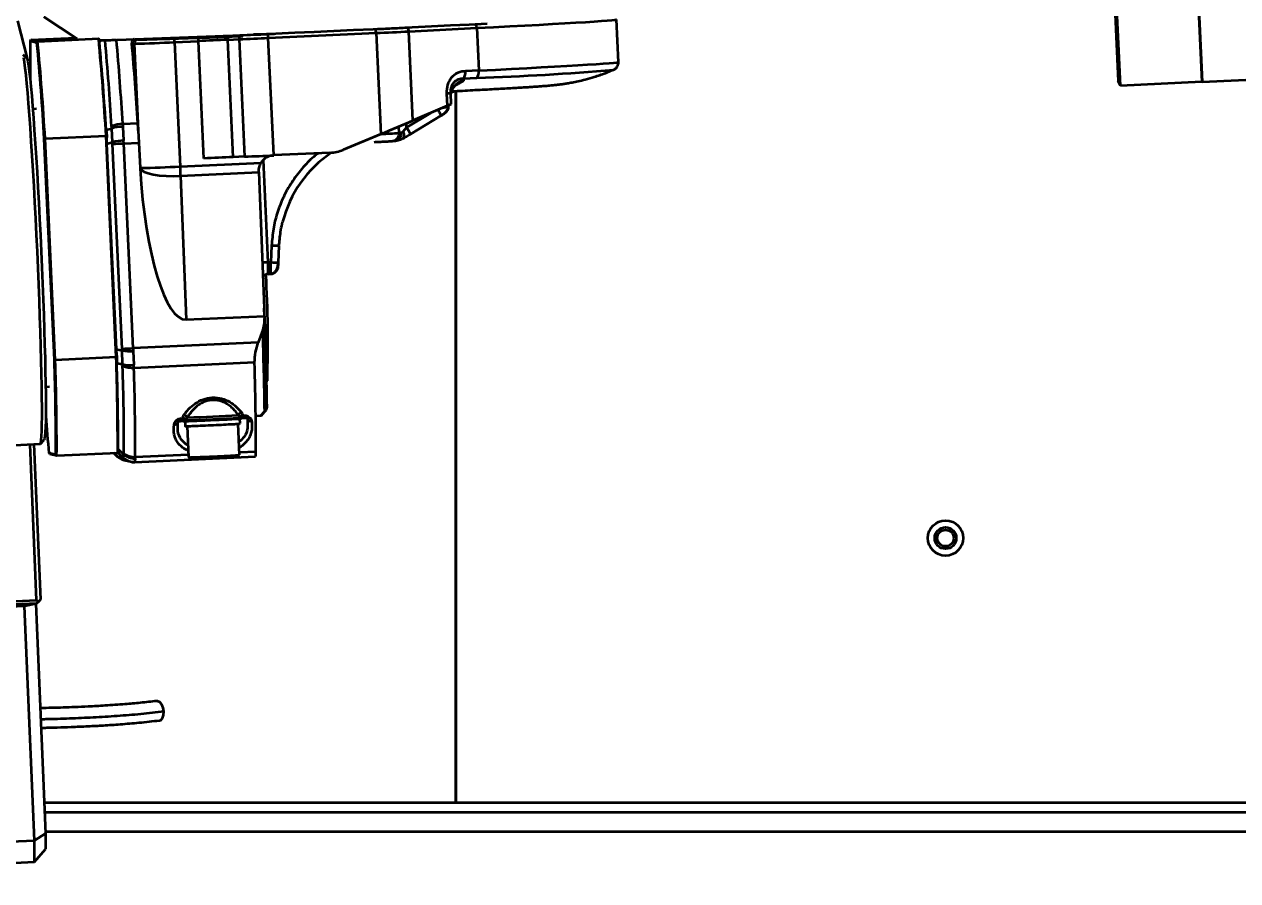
# Model space of a CAD drawing. Header units: millimetres. Extents: x 0 to 420, y 0 to 297.
# Drawn here: x 135.213 to 138.311, y 161.267 to 163.454 of the extents above; entities that cross this region are included whole.
import ezdxf

# ---------------------------------------------------------------- set-up
doc = ezdxf.new("R2010")
doc.units = ezdxf.units.MM
doc.layers.add('尺寸线层', color=150, linetype='Continuous')
doc.styles.add('SLDTEXTSTYLE2', font='TXT', dxfattribs={"width": 0.7})
doc.dimstyles.new('SLDDIMSTYLE0', dxfattribs={"dimtxt": 3.5, "dimasz": 3.302, "dimexe": 0, "dimexo": 0.0625, "dimgap": 0.875, "dimtad": 1, "dimdec": 1, "dimlfac": 100, "dimrnd": 1e-09, "dimzin": 12, "dimdsep": 46, "dimtxsty": 'SLDTEXTSTYLE2', "dimsah": 1, "dimcen": 0.09, "dimadec": 0, "dimazin": 3, "dimtfac": 1, "dimtdec": 3, "dimtofl": 0, "dimtmove": 0, "dimatfit": 3, "dimfxl": 0, "dimfrac": 2, "dimtolj": 1, "dimtzin": 12, "dimarcsym": 0})

# ---------------------------------------------------------------- blocks, each defined once
blk = doc.blocks.new('_D_7')
at = {"layer": '尺寸线层'}
for p, q in [((70.597, 160.4022), (70.597, 246.1922)), ((332.8156, 175.1167), (332.8156, 246.1922)), ((332.8156, 245.1922), (70.597, 245.1922))]:
    blk.add_line(p, q, dxfattribs=at)
for points in [[(70.597, 245.1922), (73.899, 244.6842), (73.899, 245.7002)], [(332.8156, 245.1922), (329.5136, 245.7002), (329.5136, 244.6842)]]:
    blk.add_solid(points, dxfattribs=at)
at = {"layer": '尺寸线层', "insert": (202.8758, 249.704), "char_height": 3.5, "attachment_point": 1, "style": 'SLDTEXTSTYLE2'}
blk.add_mtext('26221.85', dxfattribs=at)

msp = doc.modelspace()

# ---------------------------------------------------------------- linework, layer by layer
at = {"color": 7, "linetype": 'Continuous', "lineweight": 35}
for p, q in [((138.1813, 164.1469), (138.2199, 163.307)), ((138.1819, 164.1469), (138.2205, 163.307)), ((138.0121, 163.2974), (137.9938, 163.697)), ((137.9978, 163.4988), (138.0065, 163.3091)), ((135.1962, 163.4628), (135.2209, 163.367)), ((135.2636, 163.4735), (135.3482, 163.4172)), ((136.7305, 163.3577), (136.7255, 163.4665)), ((135.736, 163.4249), (135.7648, 163.4262)), ((135.8357, 163.4293), (135.8523, 163.4301)), ((135.8364, 163.4193), (136.1115, 163.432)), ((136.1115, 163.432), (136.1233, 163.1737)), ((136.1953, 163.436), (136.3687, 163.4448)), ((136.2057, 163.2085), (136.1953, 163.436)), ((136.3687, 163.4448), (136.3737, 163.336)), ((135.2281, 163.4121), (135.23, 163.4142)), ((135.2281, 163.4121), (135.2456, 163.4077)), ((135.23, 163.4142), (135.3447, 163.4195)), ((135.2476, 163.4098), (135.23, 163.4142)), ((135.2476, 163.4098), (135.2456, 163.4077)), ((135.4033, 163.417), (135.2476, 163.4098)), ((135.4033, 163.417), (135.4025, 163.4172)), ((135.4054, 163.4151), (135.4033, 163.417)), ((135.4089, 163.4131), (135.4051, 163.409)), ((135.4051, 163.409), (135.4059, 163.41)), ((135.4076, 163.4135), (135.4089, 163.4131)), ((135.4089, 163.4131), (135.4198, 163.4134)), ((135.4487, 163.4146), (135.449, 163.4146)), ((135.488, 163.4062), (135.4941, 163.4047)), ((135.4941, 163.4047), (135.5043, 163.1831)), ((135.4995, 163.4162), (135.5036, 163.4152)), ((135.5963, 163.4186), (135.6577, 163.4215)), ((135.597, 163.4086), (135.6584, 163.4114)), ((135.597, 163.4086), (135.6116, 163.0912)), ((135.6577, 163.4215), (135.664, 163.4218)), ((135.6722, 163.1117), (135.6584, 163.4114)), ((135.733, 163.4147), (135.7618, 163.4159)), ((135.7468, 163.115), (135.733, 163.4147)), ((135.7618, 163.4159), (135.7756, 163.1163)), ((135.8502, 163.1196), (135.8364, 163.4193)), ((135.2209, 163.367), (135.2105, 163.3764)), ((136.3737, 163.336), (136.3401, 163.3347)), ((136.7181, 163.3382), (136.7182, 163.3383)), ((136.3348, 163.3159), (136.3687, 163.3172)), ((136.3348, 163.3159), (136.3348, 163.3102)), ((138.0121, 163.2974), (138.0065, 163.3091)), ((138.2199, 163.307), (138.0121, 163.2974)), ((138.2198, 163.3084), (138.2205, 163.307)), ((138.2205, 163.307), (138.4436, 163.3172)), ((136.2913, 163.2777), (136.2927, 163.2457)), ((136.3021, 163.2784), (136.3024, 163.2822)), ((136.3035, 163.2505), (136.3022, 163.2784)), ((136.3027, 163.2869), (136.3027, 163.2878)), ((136.3154, 161.4672), (136.3154, 163.2838)), ((136.3154, 163.2838), (136.3154, 161.4672)), ((136.2927, 163.2457), (136.2057, 163.2085)), ((136.2967, 163.2451), (136.2966, 163.2473)), ((135.2447, 163.2381), (135.235, 163.2377)), ((136.2503, 163.2275), (136.1894, 163.191)), ((136.1991, 163.174), (136.2776, 163.2211)), ((135.4222, 163.1844), (135.4366, 163.1883)), ((135.4222, 163.1844), (135.424, 163.1691)), ((135.4366, 163.1883), (135.4365, 163.193)), ((135.4385, 163.1535), (135.4366, 163.1883)), ((135.4648, 163.2001), (135.5032, 163.2018)), ((135.4648, 163.2001), (135.4651, 163.1926)), ((135.4651, 163.1926), (135.4669, 163.1578)), ((135.5043, 163.1831), (135.506, 163.1519)), ((136.1708, 163.1768), (136.17, 163.1933)), ((136.1894, 163.191), (136.18, 163.1798)), ((136.1894, 163.191), (136.189, 163.2014)), ((135.2644, 163.1617), (135.2664, 163.1623)), ((135.2903, 162.5971), (135.2644, 163.1617)), ((135.2664, 163.1623), (135.4222, 163.1695)), ((135.2924, 162.5967), (135.2664, 163.1623)), ((135.4482, 162.6039), (135.4222, 163.1695)), ((135.4222, 163.1695), (135.424, 163.1691)), ((135.4236, 163.1491), (135.4385, 163.1535)), ((135.4236, 163.1491), (135.4477, 162.6243)), ((135.4389, 163.1489), (135.4385, 163.1535)), ((135.4629, 162.6256), (135.4389, 163.1489)), ((135.4675, 163.1501), (135.4669, 163.1578)), ((135.4675, 163.1501), (135.506, 163.1519)), ((135.4915, 162.6269), (135.4675, 163.1501)), ((135.506, 163.1519), (135.5089, 163.0874)), ((136.1233, 163.1737), (136.0277, 163.1338)), ((136.1518, 163.156), (136.154, 163.1562)), ((136.1991, 163.174), (136.1991, 163.174)), ((135.7756, 163.1163), (135.7468, 163.115)), ((135.9938, 163.1262), (135.8502, 163.1196)), ((135.5089, 163.0874), (135.509, 163.0861)), ((135.6116, 163.0912), (135.8181, 163.1008)), ((135.8236, 163.1079), (135.8356, 162.8462)), ((135.6126, 163.067), (135.8123, 163.0762)), ((135.6126, 163.067), (135.6267, 162.7001)), ((135.8123, 163.0762), (135.8256, 162.7291)), ((135.8449, 162.8896), (135.8431, 162.8465)), ((135.8625, 162.8459), (135.8642, 162.8889)), ((135.8642, 162.8889), (135.8642, 162.8889)), ((135.8431, 162.8465), (135.8356, 162.8462)), ((135.8361, 162.8165), (135.8427, 162.8168)), ((135.8427, 162.8168), (135.8428, 162.8179)), ((135.8263, 162.7093), (135.8256, 162.7291)), ((135.6267, 162.7001), (135.8263, 162.7093)), ((135.8221, 162.6738), (135.8108, 162.6416)), ((135.4477, 162.6243), (135.4629, 162.621)), ((135.4629, 162.6256), (135.4629, 162.621)), ((135.4642, 162.5864), (135.4629, 162.621)), ((135.8108, 162.6416), (135.4915, 162.6269)), ((135.4915, 162.6269), (135.4917, 162.6192)), ((135.4917, 162.6192), (135.493, 162.5845)), ((135.2924, 162.5967), (135.2903, 162.5971)), ((135.4482, 162.6039), (135.2924, 162.5967)), ((135.45, 162.6044), (135.4482, 162.6039)), ((135.45, 162.6044), (135.4496, 162.5892)), ((135.4496, 162.5892), (135.4642, 162.5864)), ((135.4934, 162.5771), (135.8013, 162.5913)), ((135.4646, 162.5817), (135.4642, 162.5864)), ((135.4934, 162.5771), (135.493, 162.5845)), ((135.2678, 162.5284), (135.2774, 162.5289)), ((135.8311, 162.5411), (135.8339, 162.5445)), ((135.8311, 162.5408), (135.8337, 162.5441)), ((135.8169, 162.4549), (135.8272, 162.4665)), ((135.8186, 162.455), (135.8271, 162.4646)), ((135.8299, 162.4679), (135.8297, 162.4677)), ((135.6055, 162.4212), (135.6051, 162.4401)), ((135.6149, 162.4482), (135.618, 162.4484)), ((135.6149, 162.4454), (135.6179, 162.4456)), ((135.6151, 162.4443), (135.6188, 162.4409)), ((135.6179, 162.4456), (135.618, 162.4456)), ((135.618, 162.4484), (135.618, 162.4484)), ((135.618, 162.4457), (135.6184, 162.4456)), ((135.6238, 162.4411), (135.6244, 162.4281)), ((135.6259, 162.443), (135.6239, 162.4443)), ((135.6259, 162.443), (135.6244, 162.445)), ((135.7629, 162.3544), (135.7592, 162.4343)), ((135.7649, 162.4515), (135.7634, 162.4493)), ((135.7653, 162.4509), (135.7634, 162.4493)), ((135.7642, 162.4346), (135.7636, 162.4475)), ((135.7686, 162.4478), (135.772, 162.4515)), ((135.7704, 162.4526), (135.7708, 162.4528)), ((135.7708, 162.4526), (135.7739, 162.4528)), ((135.7708, 162.4526), (135.7708, 162.4526)), ((135.7709, 162.4554), (135.774, 162.4556)), ((135.7709, 162.4554), (135.7709, 162.4554)), ((135.7831, 162.4483), (135.7832, 162.4319)), ((135.8043, 162.4541), (135.8169, 162.4549)), ((135.6294, 162.4284), (135.633, 162.3485)), ((134.9746, 162.3697), (135.2542, 162.3826)), ((135.2448, 161.9838), (135.2282, 162.3814)), ((135.2379, 162.3819), (135.2544, 161.9857)), ((135.2546, 162.3829), (135.2641, 162.3933)), ((135.294, 162.3549), (135.2765, 162.3593)), ((135.2786, 162.3574), (135.2765, 162.3593)), ((135.2786, 162.3574), (135.2961, 162.353)), ((135.294, 162.3549), (135.2961, 162.353)), ((135.2961, 162.353), (135.4518, 162.3602)), ((135.4411, 162.3597), (135.4507, 162.3509)), ((135.4506, 162.351), (135.4411, 162.3597)), ((135.4509, 162.3508), (135.4506, 162.351)), ((135.4509, 162.3508), (135.4671, 162.3468)), ((135.4518, 162.3602), (135.4536, 162.3621)), ((135.4521, 162.3605), (135.4671, 162.3469)), ((135.4529, 162.3695), (135.4677, 162.3558)), ((135.4536, 162.3621), (135.4529, 162.3695)), ((135.4671, 162.3469), (135.4677, 162.3558)), ((135.4671, 162.3468), (135.4671, 162.3469)), ((135.4679, 162.3582), (135.4677, 162.3558)), ((135.4681, 162.3416), (135.4843, 162.3375)), ((135.4966, 162.3455), (135.4959, 162.3366)), ((135.4959, 162.3364), (135.6761, 162.3447)), ((135.4966, 162.3455), (135.4968, 162.3493)), ((135.4968, 162.3493), (135.6327, 162.3556)), ((135.6761, 162.3447), (135.7119, 162.3463)), ((135.712, 162.3463), (135.8038, 162.3506)), ((135.7626, 162.3616), (135.8048, 162.3635)), ((135.4959, 162.3364), (135.4959, 162.3366)), ((135.4959, 162.3364), (135.4959, 162.3364)), ((134.9652, 161.9709), (135.2448, 161.9838)), ((135.2448, 161.9754), (134.9652, 161.9625)), ((135.2431, 161.974), (135.2143, 161.9683)), ((135.2428, 161.9753), (135.2431, 161.974)), ((135.2431, 161.974), (135.2675, 161.3881)), ((135.2498, 161.9798), (135.2448, 161.9838)), ((135.2498, 161.9798), (135.2448, 161.9754)), ((135.2544, 161.9857), (135.2498, 161.9798)), ((135.2143, 161.9683), (134.9447, 161.9558)), ((135.2392, 161.3702), (135.2143, 161.9683)), ((135.2642, 161.4672), (136.3154, 161.4672)), ((135.2653, 161.4422), (141.2154, 161.4422)), ((136.3154, 161.4672), (141.3154, 161.4672)), ((135.2392, 161.3702), (135.2675, 161.3881)), ((141.2154, 161.3922), (135.2674, 161.3922)), ((135.2675, 161.3881), (135.2678, 161.348)), ((134.4772, 161.335), (135.2392, 161.3702)), ((135.2395, 161.3152), (135.2392, 161.3702)), ((135.2395, 161.3152), (135.2678, 161.348)), ((134.4008, 161.2765), (135.2395, 161.3152))]:
    msp.add_line(p, q, dxfattribs=at)
at = {"color": 7, "linetype": 'Continuous', "lineweight": 35, "flags": 128}
for points in [[(136.3687, 163.4448), (136.4116, 163.447), (136.4527, 163.4491), (136.4916, 163.4511), (136.5281, 163.4531), (136.562, 163.455), (136.5932, 163.4568), (136.6214, 163.4585), (136.6465, 163.46), (136.6683, 163.4614), (136.6867, 163.4627), (136.7017, 163.4638), (136.7131, 163.4647), (136.7208, 163.4655), (136.7248, 163.4662), (136.7255, 163.4665)], [(135.736, 163.4249), (135.7353, 163.4247), (135.7347, 163.4241), (135.7342, 163.4231), (135.7337, 163.4219), (135.7334, 163.4203), (135.7331, 163.4186), (135.733, 163.4167), (135.733, 163.4147)], [(135.7648, 163.4262), (135.7641, 163.4259), (135.7635, 163.4253), (135.763, 163.4244), (135.7625, 163.4231), (135.7621, 163.4215), (135.7619, 163.4198), (135.7618, 163.4179), (135.7618, 163.4159)], [(136.395, 163.4554), (136.349, 163.4531), (136.3018, 163.4507), (136.2534, 163.4484), (136.2041, 163.446), (136.1543, 163.4437), (136.104, 163.4413), (136.0536, 163.439), (136.0033, 163.4367), (135.9534, 163.4345), (135.9041, 163.4323), (135.8556, 163.4302), (135.8082, 163.4282), (135.7984, 163.4278)], [(135.2542, 162.3826), (135.2545, 162.3828), (135.2557, 162.3857), (135.2567, 162.3922), (135.2575, 162.4022), (135.2581, 162.4157), (135.2585, 162.4325), (135.2587, 162.4526), (135.2588, 162.4757), (135.2586, 162.5018), (135.2582, 162.5307), (135.2576, 162.562), (135.2569, 162.5957), (135.2559, 162.6314), (135.2548, 162.669), (135.2535, 162.708), (135.252, 162.7484), (135.2504, 162.7897), (135.2487, 162.8316), (135.2468, 162.874), (135.2448, 162.9163), (135.2427, 162.9585), (135.2405, 163.0001), (135.2383, 163.0408), (135.236, 163.0804), (135.2337, 163.1185), (135.2313, 163.155), (135.229, 163.1895), (135.2266, 163.2218), (135.2243, 163.2516), (135.2221, 163.2788), (135.2199, 163.3031), (135.2178, 163.3244), (135.2158, 163.3425), (135.2139, 163.3572), (135.2121, 163.3686)], [(135.2209, 163.367), (135.2225, 163.3593), (135.2242, 163.3482), (135.2261, 163.3337), (135.2281, 163.316), (135.2301, 163.2951), (135.2323, 163.2713), (135.2345, 163.2447), (135.2367, 163.2154), (135.239, 163.1838), (135.2413, 163.15), (135.2436, 163.1143), (135.2459, 163.0769), (135.2481, 163.0381), (135.2503, 162.9982), (135.2525, 162.9574), (135.2545, 162.9161), (135.2564, 162.8746), (135.2583, 162.8331), (135.26, 162.792), (135.2616, 162.7515), (135.263, 162.712), (135.2643, 162.6737), (135.2654, 162.6369), (135.2663, 162.6019), (135.2671, 162.5689), (135.2676, 162.5382), (135.268, 162.5099), (135.2682, 162.4843), (135.2682, 162.4616), (135.268, 162.442), (135.2675, 162.4255), (135.2669, 162.4123), (135.2662, 162.4025), (135.2652, 162.3961), (135.2641, 162.3933)], [(136.3737, 163.336), (136.4166, 163.3382), (136.4577, 163.3403), (136.4966, 163.3424), (136.5331, 163.3444), (136.567, 163.3462), (136.5982, 163.348), (136.6264, 163.3497), (136.6515, 163.3512), (136.6733, 163.3526), (136.6917, 163.3539), (136.7067, 163.355), (136.718, 163.356), (136.7258, 163.3568), (136.7298, 163.3574), (136.7305, 163.3577)], [(136.18, 163.1798), (136.1812, 163.1769), (136.1821, 163.174), (136.1826, 163.1713), (136.1827, 163.1688), (136.1825, 163.1666), (136.1819, 163.1647), (136.181, 163.1633), (136.1798, 163.1623)], [(135.509, 163.0861), (135.5125, 163.0815), (135.5195, 163.0774), (135.5297, 163.0737), (135.5427, 163.0707), (135.5581, 163.0685), (135.5753, 163.0671), (135.5937, 163.0666), (135.6126, 163.067)], [(135.6081, 162.4407), (135.6121, 162.4409), (135.6183, 162.4413)], [(135.772, 162.4515), (135.7703, 162.4512), (135.7653, 162.4509)], [(135.772, 162.4515), (135.772, 162.4515), (135.772, 162.4515)], [(135.4565, 162.3466), (135.4536, 162.3485), (135.4506, 162.351)], [(135.5699, 161.6991), (135.5683, 161.7088), (135.5648, 161.7173), (135.5597, 161.7234), (135.5539, 161.7261), (135.5513, 161.7262)], [(135.5585, 161.6767), (135.5616, 161.6777), (135.5662, 161.6823), (135.5691, 161.6898), (135.5699, 161.6991)]]:
    msp.add_lwpolyline(points, dxfattribs=at)
at = {"color": 7, "linetype": 'Continuous', "lineweight": 35}
for radius in [0.045, 0.0275, 0.021]:
    msp.add_circle((137.5654, 162.1422), radius, dxfattribs=at)
for centre, radius, start, end in [((134.7194, 187.4102), 24.0066, 271.63786, 272.5042), ((135.7516, 163.4178), 0.0849, 0.9525, 7.7736), ((135.9642, 163.4267), 0.1474, 2.063, 5.8355), ((135.2101, 182.9873), 19.5761, 272.63907, 272.88467), ((136.1824, 163.4365), 0.0129, 357.6436, 43.8158), ((136.3551, 163.4452), 0.0136, 358.3675, 39.8744), ((139.1519, 163.3774), 3.9239, 179.4937, 180.9676), ((128.4545, 162.7659), 6.8214, 3.32686, 5.39928), ((128.4354, 162.7656), 6.8425, 3.32372, 5.40242), ((128.5912, 162.7728), 6.8425, 3.32372, 5.40242), ((128.5988, 162.7758), 6.8357, 3.42726, 5.31477), ((133.129, 163.1825), 2.2883, 5.7069, 5.8344), ((128.1534, 162.7527), 7.2963, 3.45939, 5.19564), ((127.6837, 162.726), 7.7955, 3.48664, 5.06787), ((127.3771, 162.7035), 8.1414, 3.50936, 4.95201), ((135.5041, 163.4052), 0.01, 92.6594, 182.6379), ((135.4324, 166.4443), 3.0402, 271.1636, 273.1051), ((135.5122, 163.4072), 0.0849, 0.9525, 7.7736), ((135.5736, 163.41), 0.0849, 0.9525, 7.7736), ((136.6175, 142.6646), 20.7689, 92.44085, 92.64687), ((134.8773, 184.166), 20.7689, 272.44085, 272.64687), ((136.314, 163.3319), 0.0262, 322.2752, 6.1971), ((136.1042, 170.6072), 7.2949, 272.07806, 274.82778), ((136.3482, 163.3326), 0.0257, 322.9879, 7.5474), ((136.2829, 163.5066), 0.229, 272.1054, 274.8573), ((136.2767, 163.2442), 0.02, 300.957, 2.6305), ((136.1076, 163.1349), 0.1906, 26.9113, 31.9441), ((135.4667, 163.132), 0.068, 91.6499, 116.3934), ((135.4619, 163.1167), 0.0759, 87.626, 109.4849), ((132.9945, 163.0431), 2.5137, 3.1935, 3.6206), ((136.0702, 164.5306), 1.3575, 272.2912, 274.2493), ((136.1508, 163.1759), 0.0199, 279.0606, 2.7369), ((136.1578, 163.1742), 0.0179, 281.1076, 9.5162), ((136.1806, 163.0671), 0.1102, 92.6324, 95.1142), ((136.0102, 163.0778), 0.212, 26.9869, 32.273), ((135.5242, 162.6809), 0.4803, 96.8432, 100.2767), ((135.3093, 166.5398), 3.3933, 272.1878, 272.6712), ((136.6313, 142.365), 20.7689, 92.44085, 92.64687), ((134.8911, 183.8663), 20.7689, 272.44085, 272.64687), ((135.8523, 163.08), 0.04, 100.4114, 148.749), ((136.1641, 162.8765), 0.3001, 123.5836, 165.9373), ((135.9892, 163.226), 0.0999, 272.6452, 292.6512), ((135.4332, 166.4619), 3.3754, 271.2866, 273.0305), ((132.4408, 162.9455), 3.1741, 2.194, 2.6313), ((132.8246, 162.962), 2.9899, 2.1898, 2.2269), ((135.8797, 163.6135), 0.7248, 267.2472, 268.779), ((135.8996, 161.4287), 1.4189, 92.5853, 93.1715), ((135.5984, 162.8278), 0.238, 357.2798, 4.4438), ((135.8417, 162.8368), 0.02, 272.6583, 357.6404), ((135.8779, 163.5705), 0.7248, 267.2472, 268.779), ((135.837, 162.7965), 0.02, 92.6453, 110.5334), ((132.5519, 162.6388), 3.2834, 358.3549, 3.1028), ((125.306, 162.3118), 10.5223, 0.84224, 1.97178), ((135.3334, 166.0165), 3.3933, 272.1878, 272.6712), ((135.5015, 162.9952), 0.3762, 264.1138, 268.5017), ((128.8459, 162.379), 6.4481, 359.78547, 1.9381), ((128.8281, 162.3776), 6.468, 359.78221, 1.94137), ((128.9839, 162.3847), 6.468, 359.78221, 1.94137), ((128.9406, 162.3814), 6.5123, 359.89515, 1.82842), ((126.0818, 162.3104), 9.7236, 0.84693, 1.65562), ((135.4832, 162.6571), 0.0732, 254.9709, 277.6542), ((135.4892, 162.6432), 0.0662, 248.1712, 273.6443), ((128.7973, 162.3696), 6.6706, 359.90153, 1.82204), ((128.6988, 162.361), 6.798, 359.90153, 1.82204), ((135.8257, 162.4656), 0.00171, 325.0966, 31.0932), ((135.8223, 162.4745), 0.01, 341.5371, 2.6282), ((139.3894, 162.768), 4.1332, 184.3488, 185.6761), ((135.5971, 162.4405), 0.00842, 261.1031, 340.9561), ((135.6023, 162.4472), 0.0127, 351.9316, 4.5459), ((135.6189, 162.5046), 0.0605, 266.3361, 274.7008), ((135.6054, 162.4473), 0.0127, 351.9316, 4.5459), ((135.6042, 162.4473), 0.0139, 352.8925, 4.3814), ((135.6167, 162.4424), 0.015, 30.9113, 73.0352), ((135.6387, 162.4352), 0.0173, 145.6599, 148.3604), ((135.4416, 167.926), 5.4861, 271.9255, 273.3636), ((135.3964, 168.9113), 6.4654, 272.06695, 273.22209), ((135.7728, 162.4503), 0.0142, 111.389, 155.7792), ((135.7596, 162.4478), 0.00643, 28.0701, 34.8271), ((135.7791, 162.2596), 0.1889, 88.6499, 93.0654), ((135.7592, 162.4545), 0.0117, 350.9766, 4.7072), ((135.7582, 162.4544), 0.0127, 351.9316, 4.5459), ((135.7613, 162.4546), 0.0127, 351.9316, 4.5459), ((135.7914, 162.4495), 0.00846, 191.2533, 285.0069), ((131.5597, 162.3887), 4.2452, 359.6604, 0.8835), ((135.4778, 162.3803), 0.04, 227.6232, 255.9369), ((135.4939, 162.3764), 0.0399, 227.7427, 272.9697), ((135.494, 162.3763), 0.04, 227.6232, 256.0208), ((135.4958, 162.389), 0.0436, 229.7902, 270.9534), ((135.4944, 162.393), 0.0438, 232.7203, 273.0924), ((135.6674, 162.3483), 0.0094, 337.554, 2.8798), ((135.7067, 162.3491), 0.00594, 331.7573, 6.7379), ((135.7645, 162.3599), 0.0404, 346.6451, 5.1059), ((135.494, 162.3763), 0.04, 256.0215, 272.6447)]:
    msp.add_arc(centre, radius, start, end, dxfattribs=at)
for centre, major_axis, ratio, start_param, end_param in [((136.2839, 163.2424), (0.0196, 0.0082), 0.017918, 5.172766, 6.30723), ((136.1171, 163.1753), (0.1964, 0.0819), 0.017918, 4.736433, 5.172766), ((135.6078, 163.1119), (-0.0189, 0.4119), 0.242433, 1.62243, 3.141665)]:
    msp.add_ellipse(centre, major_axis=major_axis, ratio=ratio, start_param=start_param, end_param=end_param, dxfattribs=at)
for points, knots in [([(135.664, 163.4218), (135.6752, 163.4223), (135.6998, 163.4234), (135.7233, 163.4244), (135.736, 163.4249)], [0, 0, 0, 0, 0.456454, 1, 1, 1, 1]), ([(135.4198, 163.4134), (135.4228, 163.4135), (135.4276, 163.4137), (135.437, 163.4141), (135.4438, 163.4144), (135.4476, 163.4145), (135.4487, 163.4146)], [0, 0, 0, 0, 0.4390565, 0.6952296, 0.908554, 1, 1, 1, 1]), ([(135.4939, 163.416), (135.4936, 163.416), (135.4924, 163.4155), (135.4904, 163.4138), (135.4882, 163.4106), (135.4881, 163.4079), (135.488, 163.4062)], [0, 0, 0, 0, 0.040551, 0.229809, 0.556765, 1, 1, 1, 1]), ([(135.5036, 163.4152), (135.5052, 163.4151), (135.5076, 163.4151), (135.5194, 163.4155), (135.5315, 163.4159), (135.5462, 163.4165), (135.5675, 163.4173), (135.5849, 163.4181), (135.5963, 163.4186)], [0, 0, 0, 0, 0.239457, 0.368361, 0.5, 0.631639, 0.760543, 1, 1, 1, 1]), ([(135.7713, 163.4233), (135.7591, 163.4229), (135.7306, 163.4217), (135.6901, 163.4202), (135.6498, 163.4187), (135.6144, 163.4175), (135.584, 163.4166), (135.5564, 163.4158), (135.5344, 163.4154), (135.5214, 163.4153), (135.519, 163.4154), (135.5186, 163.4154)], [0, 0, 0, 0, 0.089068, 0.207398, 0.325728, 0.443429, 0.558981, 0.674543, 0.822353, 0.966133, 1, 1, 1, 1]), ([(136.3401, 163.3347), (136.3334, 163.3339), (136.3235, 163.3326), (136.3117, 163.3256), (136.304, 163.3186), (136.298, 163.3098), (136.2921, 163.2964), (136.2916, 163.2852), (136.2913, 163.2777)], [0, 0, 0, 0, 0.250218, 0.375443, 0.500551, 0.626003, 0.750593, 1, 1, 1, 1]), ([(136.3048, 163.2833), (136.314, 163.2837), (136.3323, 163.2847), (136.3586, 163.2861), (136.3839, 163.2874), (136.4078, 163.2887), (136.4303, 163.2899), (136.4511, 163.2911), (136.4703, 163.2922), (136.4878, 163.2933), (136.5037, 163.2943), (136.5181, 163.2952), (136.5313, 163.2962), (136.5444, 163.2972), (136.5564, 163.2982), (136.5681, 163.2993), (136.5785, 163.3005), (136.5885, 163.3019), (136.5997, 163.3036), (136.6126, 163.3058), (136.6281, 163.309), (136.6471, 163.3135), (136.6706, 163.3203), (136.6945, 163.3283), (136.7103, 163.3352), (136.7169, 163.338)], [0, 0, 0, 0, 0.0514305, 0.103761, 0.1562259, 0.2086841, 0.26102, 0.3131395, 0.3649706, 0.4164729, 0.4676622, 0.5186743, 0.5699455, 0.6228642, 0.6839938, 0.7235346, 0.7490507, 0.7713456, 0.7931621, 0.8164501, 0.8429907, 0.8750722, 0.9150518, 0.9645716, 1, 1, 1, 1]), ([(136.717, 163.3378), (136.7174, 163.338), (136.7183, 163.3383), (136.721, 163.3396), (136.7244, 163.3422), (136.7278, 163.3463), (136.7303, 163.3517), (136.7302, 163.3557), (136.7302, 163.3576)], [0, 0, 0, 0, 0.136507, 0.308977, 0.465462, 0.628568, 0.833403, 1, 1, 1, 1]), ([(136.3022, 163.2784), (136.3022, 163.281), (136.3023, 163.2861), (136.3038, 163.2937), (136.3067, 163.3006), (136.3108, 163.3065), (136.316, 163.3111), (136.324, 163.3154), (136.3304, 163.3157), (136.3348, 163.3159)], [0, 0, 0, 0, 0.127481, 0.252134, 0.373317, 0.494152, 0.61555, 0.739877, 1, 1, 1, 1]), ([(136.3348, 163.3102), (136.33, 163.3087), (136.3203, 163.3057), (136.3097, 163.2946), (136.3037, 163.2846), (136.3031, 163.2784), (136.303, 163.2772)], [0, 0, 0, 0, 0.304307, 0.614109, 0.928957, 1, 1, 1, 1]), ([(136.3031, 163.2781), (136.304, 163.2813), (136.306, 163.2886), (136.3124, 163.2977), (136.3186, 163.3019), (136.3213, 163.3037)], [0, 0, 0, 0, 0.3055812, 0.7003344, 1, 1, 1, 1]), ([(136.3348, 163.3102), (136.3327, 163.3088), (136.328, 163.3058), (136.3223, 163.3021), (136.3173, 163.2999), (136.3154, 163.299)], [0, 0, 0, 0, 0.3358065, 0.7395704, 1, 1, 1, 1]), ([(136.3212, 163.3038), (136.322, 163.3044), (136.326, 163.3074), (136.3309, 163.309), (136.3348, 163.3102)], [0, 0, 0, 0, 0.2007012, 1, 1, 1, 1]), ([(136.3038, 163.2799), (136.3038, 163.28), (136.3049, 163.2813), (136.3075, 163.2823), (136.3103, 163.2833), (136.3117, 163.2836), (136.3121, 163.2837), (136.3122, 163.2837)], [0, 0, 0, 0, 0.00838, 0.52292, 0.779218, 0.926519, 1, 1, 1, 1]), ([(136.2775, 163.2214), (136.2815, 163.224), (136.288, 163.2281), (136.2934, 163.2353), (136.2957, 163.2405), (136.2961, 163.2434), (136.2962, 163.2449)], [0, 0, 0, 0, 0.435756, 0.6985, 0.845661, 1, 1, 1, 1]), ([(136.2835, 163.2417), (136.2838, 163.2418), (136.2857, 163.2422), (136.2888, 163.243), (136.2925, 163.2439), (136.296, 163.2448), (136.2964, 163.245), (136.2967, 163.2451)], [0, 0, 0, 0, 0.033018, 0.225638, 0.428311, 0.625099, 1, 1, 1, 1]), ([(136.2776, 163.2211), (136.2788, 163.2218), (136.2813, 163.2233), (136.284, 163.225), (136.2856, 163.2261), (136.2865, 163.2266), (136.287, 163.227), (136.287, 163.227), (136.287, 163.227)], [0, 0, 0, 0, 0.253399, 0.519274, 0.647855, 0.773572, 0.887272, 1, 1, 1, 1]), ([(136.18, 163.1798), (136.1793, 163.1791), (136.1782, 163.178), (136.1766, 163.1773), (136.1759, 163.1772), (136.1755, 163.1772)], [0, 0, 0, 0, 0.497443, 0.743764, 1, 1, 1, 1]), ([(135.424, 163.1691), (135.4238, 163.1658), (135.4233, 163.1592), (135.4235, 163.1524), (135.4236, 163.1491)], [0, 0, 0, 0, 0.497633, 1, 1, 1, 1]), ([(136.107, 163.1535), (136.1111, 163.1537), (136.1167, 163.154), (136.1245, 163.1544), (136.1304, 163.1547), (136.1365, 163.155), (136.1417, 163.1553), (136.1459, 163.1555), (136.1489, 163.1557), (136.1511, 163.1559), (136.1522, 163.156), (136.1535, 163.1561), (136.154, 163.1562)], [0, 0, 0, 0, 0.180363, 0.250542, 0.363365, 0.473293, 0.58367, 0.68948, 0.787949, 0.876327, 0.952862, 1, 1, 1, 1]), ([(136.1798, 163.1623), (136.1767, 163.1607), (136.1706, 163.1576), (136.1643, 163.1569), (136.1613, 163.1566)], [0, 0, 0, 0, 0.5129463, 1, 1, 1, 1]), ([(136.1798, 163.1623), (136.1828, 163.1642), (136.1889, 163.1679), (136.1957, 163.172), (136.1991, 163.174)], [0, 0, 0, 0, 0.496291, 1, 1, 1, 1]), ([(135.9639, 163.1248), (135.9601, 163.122), (135.9447, 163.1104), (135.9215, 163.0856), (135.8952, 163.0509), (135.874, 163.0127), (135.8584, 162.9725), (135.8482, 162.9312), (135.846, 162.9033), (135.8449, 162.8896)], [0, 0, 0, 0, 0.052927, 0.211926, 0.372402, 0.532879, 0.691878, 0.848001, 1, 1, 1, 1]), ([(135.8122, 163.0782), (135.8124, 163.0824), (135.8127, 163.0903), (135.8164, 163.0974), (135.8181, 163.1008)], [0, 0, 0, 0, 0.535318, 1, 1, 1, 1]), ([(135.8644, 162.8898), (135.8644, 162.8909), (135.8645, 162.8977), (135.8659, 162.9109), (135.8684, 162.9298), (135.8714, 162.9427), (135.873, 162.9494)], [0, 0, 0, 0, 0.05405, 0.339552, 0.658555, 1, 1, 1, 1]), ([(135.8428, 162.8179), (135.8429, 162.8181), (135.843, 162.8185), (135.8431, 162.8215), (135.8432, 162.826), (135.8432, 162.8322), (135.8432, 162.8396), (135.8431, 162.8441), (135.8431, 162.8465)], [0, 0, 0, 0, 0.131969, 0.277417, 0.426796, 0.667294, 0.82224, 1, 1, 1, 1]), ([(135.8428, 162.8173), (135.8443, 162.8175), (135.8472, 162.8179), (135.8511, 162.8199), (135.8544, 162.8227), (135.858, 162.8278), (135.8603, 162.8341), (135.8616, 162.8409), (135.862, 162.8442), (135.8622, 162.8459)], [0, 0, 0, 0, 0.108728, 0.223482, 0.345821, 0.474524, 0.738936, 0.870848, 1, 1, 1, 1]), ([(135.8617, 162.8359), (135.8618, 162.8361), (135.8618, 162.8362), (135.862, 162.8375), (135.8621, 162.8388), (135.8622, 162.8403), (135.8623, 162.8427), (135.8624, 162.8446), (135.8625, 162.8459)], [0, 0, 0, 0, 0.239018, 0.368982, 0.499383, 0.629539, 0.760133, 1, 1, 1, 1]), ([(135.8225, 162.8099), (135.8231, 162.8106), (135.8251, 162.813), (135.828, 162.8143), (135.8301, 162.8151)], [0, 0, 0, 0, 0.2989332, 1, 1, 1, 1]), ([(135.8256, 162.7291), (135.8264, 162.7052), (135.8281, 162.6573), (135.83, 162.5905), (135.8315, 162.5284), (135.8321, 162.4927), (135.8323, 162.4749)], [0, 0, 0, 0, 0.2489343, 0.5, 0.7510657, 1, 1, 1, 1]), ([(135.8263, 162.7093), (135.8263, 162.7034), (135.8263, 162.6914), (135.8235, 162.6797), (135.8221, 162.6738)], [0, 0, 0, 0, 0.494482, 1, 1, 1, 1]), ([(135.4477, 162.6243), (135.4479, 162.621), (135.4483, 162.6143), (135.4494, 162.6077), (135.45, 162.6044)], [0, 0, 0, 0, 0.497635, 1, 1, 1, 1]), ([(135.8013, 162.5913), (135.8017, 162.5998), (135.8023, 162.6161), (135.808, 162.6333), (135.8108, 162.6416)], [0, 0, 0, 0, 0.518897, 1, 1, 1, 1]), ([(135.8339, 162.5445), (135.8339, 162.5444), (135.8338, 162.5442), (135.8337, 162.5441), (135.8337, 162.5441), (135.8337, 162.5441)], [0, 0, 0, 0, 0.393107, 0.6963, 1, 1, 1, 1]), ([(135.6211, 162.4567), (135.625, 162.4619), (135.6327, 162.4722), (135.6491, 162.4862), (135.6693, 162.4972), (135.6934, 162.5025), (135.7177, 162.4996), (135.7385, 162.4904), (135.7554, 162.478), (135.7635, 162.4683), (135.7676, 162.4635)], [0, 0, 0, 0, 0.124454, 0.249134, 0.374372, 0.499323, 0.624195, 0.749401, 0.874675, 1, 1, 1, 1]), ([(135.6938, 162.4948), (135.6902, 162.4944), (135.6847, 162.4939), (135.6776, 162.4918), (135.6708, 162.4893), (135.6628, 162.4851), (135.6515, 162.4772), (135.6396, 162.4654), (135.6329, 162.4552), (135.6296, 162.4501)], [0, 0, 0, 0, 0.122471, 0.185758, 0.250973, 0.370402, 0.501953, 0.751129, 1, 1, 1, 1]), ([(135.7598, 162.4561), (135.7574, 162.4595), (135.7527, 162.466), (135.744, 162.475), (135.7347, 162.4824), (135.7251, 162.4881), (135.7153, 162.4921), (135.7049, 162.4947), (135.6974, 162.4947), (135.6938, 162.4948)], [0, 0, 0, 0, 0.173689, 0.339349, 0.49998, 0.631079, 0.750153, 0.877969, 1, 1, 1, 1]), ([(135.8272, 162.4665), (135.8281, 162.4673), (135.8298, 162.4691), (135.8314, 162.4714), (135.8323, 162.4734), (135.8323, 162.4744), (135.8323, 162.4749)], [0, 0, 0, 0, 0.248982, 0.500004, 0.740506, 1, 1, 1, 1]), ([(135.8273, 162.4648), (135.8285, 162.4661), (135.8302, 162.468), (135.8319, 162.4711), (135.8322, 162.4731), (135.8323, 162.4741)], [0, 0, 0, 0, 0.479561, 0.72477, 1, 1, 1, 1]), ([(135.5958, 162.4322), (135.5962, 162.434), (135.5971, 162.4376), (135.6012, 162.4426), (135.6061, 162.4459), (135.6109, 162.4478), (135.6136, 162.4481), (135.6149, 162.4482)], [0, 0, 0, 0, 0.2505928, 0.5002875, 0.7495225, 0.8749803, 1, 1, 1, 1]), ([(135.605, 162.4378), (135.6053, 162.4386), (135.6057, 162.4402), (135.6075, 162.4425), (135.6095, 162.4436), (135.6104, 162.4441)], [0, 0, 0, 0, 0.360745, 0.722877, 1, 1, 1, 1]), ([(135.6104, 162.4441), (135.6106, 162.4442), (135.6113, 162.4446), (135.6128, 162.4452), (135.6142, 162.4454), (135.6149, 162.4455)], [0, 0, 0, 0, 0.192907, 0.62157, 1, 1, 1, 1]), ([(135.6191, 162.4409), (135.619, 162.4409), (135.6172, 162.4407), (135.6244, 162.4409), (135.6408, 162.4414), (135.6666, 162.4424), (135.6862, 162.4433), (135.696, 162.4438)], [0, 0, 0, 0, 0.013295, 0.259971, 0.506647, 0.753324, 1, 1, 1, 1]), ([(135.618, 162.4484), (135.6182, 162.4498), (135.6186, 162.4527), (135.6203, 162.4554), (135.6211, 162.4567)], [0, 0, 0, 0, 0.500899, 1, 1, 1, 1]), ([(135.6244, 162.445), (135.6241, 162.4454), (135.6237, 162.446), (135.6227, 162.4469), (135.6214, 162.4478), (135.6197, 162.4484), (135.6186, 162.4484), (135.618, 162.4484)], [0, 0, 0, 0, 0.1786408, 0.3181434, 0.5601678, 0.7830513, 1, 1, 1, 1]), ([(135.618, 162.4456), (135.6191, 162.4455), (135.6212, 162.4454), (135.623, 162.4447), (135.6239, 162.4443)], [0, 0, 0, 0, 0.499387, 1, 1, 1, 1]), ([(135.6296, 162.4501), (135.6285, 162.449), (135.6267, 162.4473), (135.6256, 162.4448), (135.6258, 162.4435), (135.6259, 162.443)], [0, 0, 0, 0, 0.498748, 0.777626, 1, 1, 1, 1]), ([(135.696, 162.4438), (135.7058, 162.4442), (135.7254, 162.4451), (135.7495, 162.4464), (135.7657, 162.4474), (135.7673, 162.4476), (135.7681, 162.4477)], [0, 0, 0, 0, 0.256426, 0.512853, 0.769279, 1, 1, 1, 1]), ([(135.6965, 162.4308), (135.7056, 162.4312), (135.7238, 162.4321), (135.7464, 162.4333), (135.7616, 162.4342), (135.7631, 162.4344), (135.7638, 162.4345)], [0, 0, 0, 0, 0.25491, 0.509821, 0.764731, 1, 1, 1, 1]), ([(135.7634, 162.4493), (135.7635, 162.4499), (135.7637, 162.4512), (135.7627, 162.4536), (135.7609, 162.4551), (135.7598, 162.4561)], [0, 0, 0, 0, 0.222364, 0.501252, 1, 1, 1, 1]), ([(135.7936, 162.4414), (135.7941, 162.437), (135.7951, 162.4283), (135.7939, 162.4158), (135.7904, 162.4038), (135.7842, 162.3926), (135.775, 162.3825), (135.7675, 162.3759), (135.7623, 162.3732), (135.762, 162.3731)], [0, 0, 0, 0, 0.167025, 0.329531, 0.497654, 0.659747, 0.825285, 0.990076, 1, 1, 1, 1]), ([(135.7709, 162.4554), (135.7703, 162.4554), (135.7692, 162.4553), (135.7676, 162.4545), (135.7664, 162.4536), (135.7655, 162.4525), (135.7651, 162.4519), (135.7649, 162.4515)], [0, 0, 0, 0, 0.217667, 0.439985, 0.682643, 0.821822, 1, 1, 1, 1]), ([(135.7653, 162.4509), (135.7661, 162.4513), (135.7677, 162.4522), (135.7698, 162.4525), (135.7708, 162.4526)], [0, 0, 0, 0, 0.500612, 1, 1, 1, 1]), ([(135.7676, 162.4635), (135.7685, 162.4622), (135.7702, 162.4597), (135.7707, 162.4568), (135.7709, 162.4554)], [0, 0, 0, 0, 0.499101, 1, 1, 1, 1]), ([(135.7739, 162.4528), (135.7746, 162.4528), (135.776, 162.4527), (135.7784, 162.452), (135.7809, 162.4506), (135.7828, 162.4486), (135.7832, 162.4471), (135.7833, 162.4464)], [0, 0, 0, 0, 0.104957, 0.223391, 0.477772, 0.739691, 1, 1, 1, 1]), ([(135.7739, 162.4528), (135.7745, 162.4528), (135.7763, 162.4528), (135.7774, 162.4523), (135.7781, 162.4519)], [0, 0, 0, 0, 0.327782, 1, 1, 1, 1]), ([(135.774, 162.4556), (135.7753, 162.4555), (135.778, 162.4555), (135.7829, 162.4541), (135.7879, 162.4512), (135.7921, 162.4466), (135.7931, 162.4431), (135.7936, 162.4414)], [0, 0, 0, 0, 0.1206, 0.251826, 0.501463, 0.750701, 1, 1, 1, 1]), ([(135.8169, 162.4549), (135.8172, 162.4549), (135.8178, 162.455), (135.8184, 162.455), (135.8185, 162.455), (135.8186, 162.455)], [0, 0, 0, 0, 0.331172, 0.61454, 1, 1, 1, 1]), ([(135.6323, 162.3651), (135.6305, 162.3658), (135.6239, 162.3685), (135.615, 162.375), (135.6059, 162.3843), (135.5997, 162.395), (135.5945, 162.4104), (135.5953, 162.4235), (135.5958, 162.4322)], [0, 0, 0, 0, 0.054795, 0.211994, 0.369954, 0.524685, 0.685185, 1, 1, 1, 1]), ([(135.6317, 162.3777), (135.6255, 162.3827), (135.6124, 162.3932), (135.6055, 162.409), (135.6055, 162.4192), (135.6055, 162.4212)], [0, 0, 0, 0, 0.424623, 0.891188, 1, 1, 1, 1]), ([(135.6247, 162.4282), (135.6246, 162.4281), (135.6229, 162.428), (135.6296, 162.4281), (135.645, 162.4286), (135.669, 162.4296), (135.6873, 162.4304), (135.6965, 162.4308)], [0, 0, 0, 0, 0.018899, 0.264174, 0.509449, 0.754725, 1, 1, 1, 1]), ([(135.7832, 162.4319), (135.7833, 162.4291), (135.7837, 162.4181), (135.7778, 162.4022), (135.7662, 162.3917), (135.7614, 162.3873)], [0, 0, 0, 0, 0.161986, 0.650513, 1, 1, 1, 1]), ([(135.6334, 162.3485), (135.6333, 162.3485), (135.6316, 162.3483), (135.6379, 162.3484), (135.6521, 162.3489), (135.6744, 162.3498), (135.6915, 162.3505), (135.7, 162.3509)], [0, 0, 0, 0, 0.018899, 0.264174, 0.509449, 0.754725, 1, 1, 1, 1]), ([(135.7, 162.3509), (135.7084, 162.3513), (135.7254, 162.3521), (135.7464, 162.3532), (135.7604, 162.3541), (135.7619, 162.3543), (135.7625, 162.3544)], [0, 0, 0, 0, 0.25491, 0.509821, 0.764731, 1, 1, 1, 1]), ([(135.5514, 161.7262), (135.5375, 161.7246), (135.5115, 161.7215), (135.467, 161.7176), (135.4223, 161.7144), (135.3794, 161.712), (135.3439, 161.7105), (135.3031, 161.709), (135.2737, 161.7083), (135.2542, 161.7078)], [0, 0, 0, 0, 0.153456, 0.287679, 0.459452, 0.599853, 0.710153, 0.807262, 1, 1, 1, 1]), ([(135.5699, 161.6991), (135.5504, 161.6969), (135.5123, 161.6925), (135.451, 161.6875), (135.3898, 161.6838), (135.3288, 161.6812), (135.2839, 161.6797), (135.2596, 161.6793), (135.2554, 161.6792)], [0, 0, 0, 0, 0.202054, 0.395656, 0.585043, 0.772774, 0.96034, 1, 1, 1, 1]), ([(135.2563, 161.6578), (135.2612, 161.6579), (135.2749, 161.6582), (135.3005, 161.659), (135.3358, 161.6601), (135.3751, 161.6618), (135.4173, 161.664), (135.4609, 161.667), (135.5095, 161.671), (135.5414, 161.6747), (135.5585, 161.6767)], [0, 0, 0, 0, 0.047675, 0.1341, 0.247112, 0.388477, 0.51324, 0.654898, 0.815619, 1, 1, 1, 1])]:
    msp.add_open_spline(points, degree=3, knots=knots, dxfattribs=at)
for points in [[(135.7648, 163.4262), (135.7763, 163.4267), (135.7994, 163.4277), (135.8236, 163.4288), (135.8357, 163.4293)], [(136.1107, 163.442), (136.1245, 163.4427), (136.1522, 163.444), (136.1776, 163.4452), (136.1903, 163.4459)], [(136.1518, 163.156), (136.1525, 163.156), (136.1539, 163.1562), (136.1588, 163.1565), (136.1613, 163.1566)]]:
    msp.add_open_spline(points, degree=3, dxfattribs=at)

# ---------------------------------------------------------------- dimensions: what is measured, and where the dimension line sits
at = {"layer": '尺寸线层'}
dim = msp.add_linear_dim(base=(70.597, 245.1922), p1=(332.8156, 175.1167), p2=(70.597, 160.4022), angle=0, dimstyle='SLDDIMSTYLE0', dxfattribs=at)
dim.commit()
dim.dimension.update_dxf_attribs({"geometry": '_D_7', "text_midpoint": (209.0129, 245.1922), "dimtype": 160})

doc.saveas('drawing.dxf')
